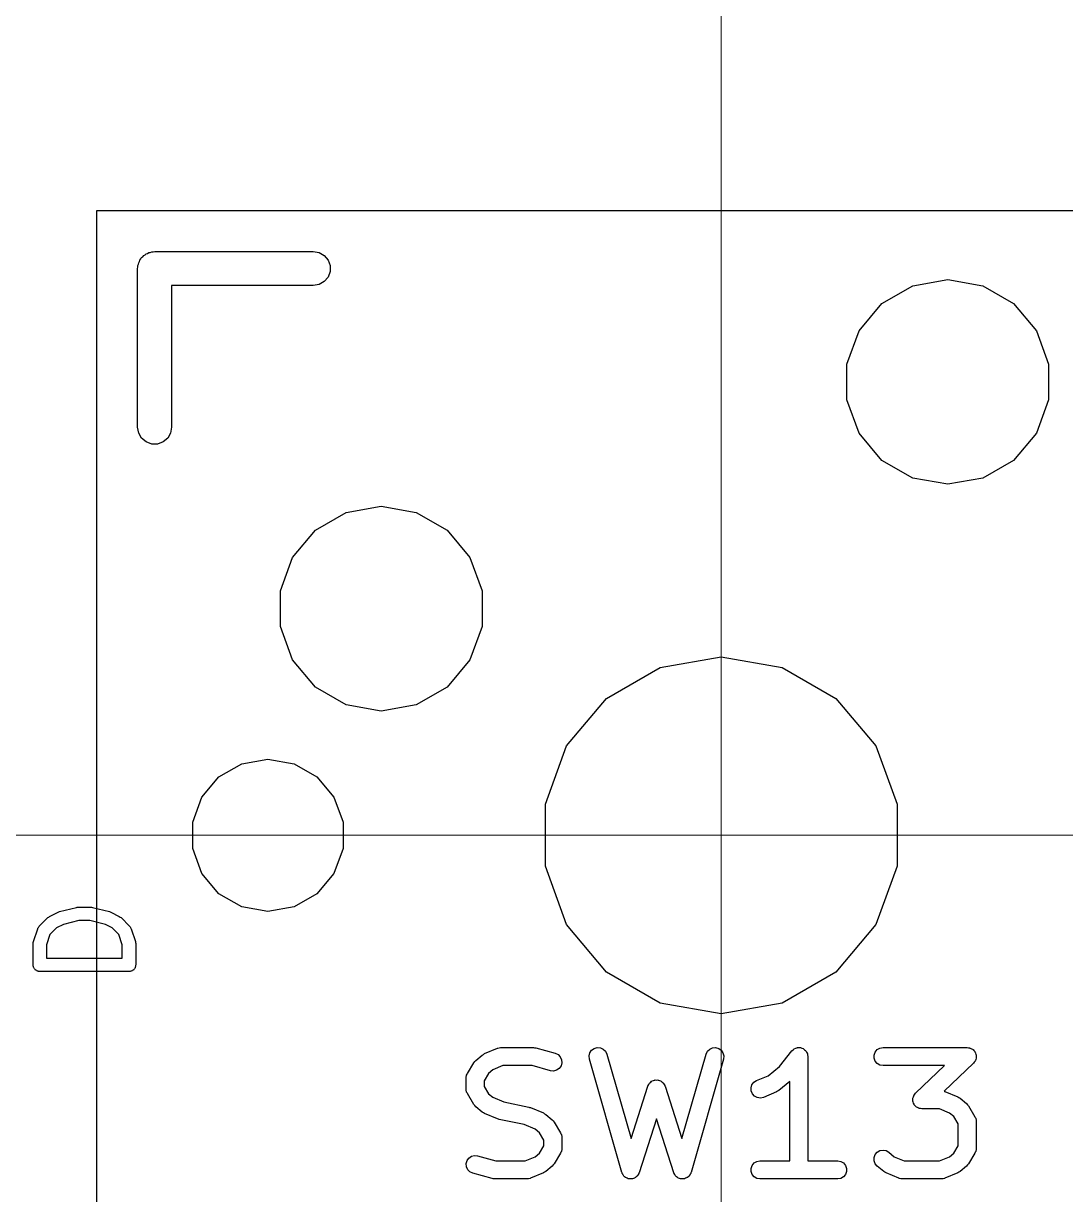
# Model space of a CAD drawing. Header units: millimetres. Extents: x 24 to 200, y 24 to 188.
# Drawn here: x 112.2 to 123.89, y 113.6 to 126.72 of the extents above; entities that cross this region are included whole.
import ezdxf

# ---------------------------------------------------------------- set-up
doc = ezdxf.new("R2010")
doc.units = ezdxf.units.MM
doc.layers.add('3_SwitchPlate', color=6, linetype='Continuous')
doc.layers.add('7_PCBサンプル', color=7, linetype='Continuous')
doc.layers.add('補助線', color=4, linetype='Continuous', lineweight=5, transparency=0.5)

# ---------------------------------------------------------------- blocks, each defined once
blk = doc.blocks.new('hhskb2-F.SilkS')
at = {"layer": '7_PCBサンプル'}
for p, q in [((100.601, -62.4681), (100.617, -62.4624)), ((100.617, -62.4624), (100.634, -62.4624)), ((100.634, -62.4624), (100.65, -62.4595)), ((100.65, -62.4595), (102.428, -62.4595)), ((102.428, -62.4595), (102.493, -62.471)), ((100.468, -62.6013), (100.471, -62.5848)), ((100.471, -62.5848), (100.479, -62.5704)), ((100.479, -62.5704), (100.485, -62.5547)), ((100.485, -62.5547), (100.496, -62.542)), ((100.496, -62.542), (100.504, -62.5275)), ((100.504, -62.5275), (100.517, -62.5168)), ((100.517, -62.5168), (100.528, -62.5041)), ((100.528, -62.5041), (100.542, -62.4957)), ((100.542, -62.4957), (100.555, -62.485)), ((100.555, -62.485), (100.57, -62.4793)), ((100.57, -62.4793), (100.585, -62.471)), ((100.585, -62.471), (100.601, -62.4681)), ((102.493, -62.471), (102.55, -62.5041)), ((102.55, -62.5041), (102.593, -62.5547)), ((102.593, -62.5547), (102.616, -62.6169)), ((100.459, -62.65), (100.462, -62.6336)), ((100.459, -64.428), (100.459, -62.65)), ((100.462, -62.6169), (100.468, -62.6013)), ((100.462, -62.6336), (100.462, -62.6169)), ((102.616, -62.6831), (102.593, -62.7452)), ((102.616, -62.6169), (102.616, -62.6831)), ((102.428, -62.8405), (100.84, -62.8405)), ((100.84, -62.8405), (100.84, -64.428)), ((102.493, -62.829), (102.428, -62.8405)), ((102.55, -62.7959), (102.493, -62.829)), ((102.593, -62.7452), (102.55, -62.7959)), ((108.802, -63.0411), (109.148, -62.8418)), ((109.148, -62.8418), (109.54, -62.7726)), ((109.54, -62.7726), (109.932, -62.8418)), ((109.932, -62.8418), (110.278, -63.0411)), ((108.546, -63.3463), (108.802, -63.0411)), ((110.278, -63.0411), (110.534, -63.3463)), ((108.41, -63.7208), (108.546, -63.3463)), ((110.534, -63.3463), (110.67, -63.7208)), ((108.41, -64.1192), (108.41, -63.7208)), ((110.67, -63.7208), (110.67, -64.1192)), ((108.546, -64.4937), (108.41, -64.1192)), ((110.67, -64.1192), (110.534, -64.4937)), ((100.471, -64.4932), (100.459, -64.428)), ((100.84, -64.428), (100.829, -64.4932)), ((100.504, -64.5505), (100.471, -64.4932)), ((100.555, -64.593), (100.504, -64.5505)), ((100.796, -64.5505), (100.745, -64.593)), ((100.829, -64.4932), (100.796, -64.5505)), ((108.802, -64.7989), (108.546, -64.4937)), ((110.534, -64.4937), (110.278, -64.7989)), ((100.617, -64.6156), (100.555, -64.593)), ((100.683, -64.6156), (100.617, -64.6156)), ((100.745, -64.593), (100.683, -64.6156)), ((109.148, -64.9982), (108.802, -64.7989)), ((110.278, -64.7989), (109.932, -64.9982)), ((109.54, -65.0674), (109.148, -64.9982)), ((109.932, -64.9982), (109.54, -65.0674)), ((102.798, -65.3818), (103.19, -65.3126)), ((103.19, -65.3126), (103.582, -65.3818)), ((102.452, -65.5811), (102.798, -65.3818)), ((103.582, -65.3818), (103.928, -65.5811)), ((102.196, -65.8863), (102.452, -65.5811)), ((103.928, -65.5811), (104.184, -65.8863)), ((102.06, -66.2608), (102.196, -65.8863)), ((104.184, -65.8863), (104.32, -66.2608)), ((102.06, -66.6592), (102.06, -66.2608)), ((104.32, -66.2608), (104.32, -66.6592)), ((102.196, -67.0337), (102.06, -66.6592)), ((104.32, -66.6592), (104.184, -67.0337)), ((102.452, -67.3389), (102.196, -67.0337)), ((104.184, -67.0337), (103.928, -67.3389)), ((106.315, -67.1192), (107, -66.9985)), ((107, -66.9985), (107.685, -67.1192)), ((105.713, -67.4667), (106.315, -67.1192)), ((107.685, -67.1192), (108.287, -67.4667)), ((102.798, -67.5382), (102.452, -67.3389)), ((103.928, -67.3389), (103.582, -67.5382)), ((103.19, -67.6074), (102.798, -67.5382)), ((103.582, -67.5382), (103.19, -67.6074)), ((105.267, -67.9992), (105.713, -67.4667)), ((108.287, -67.4667), (108.733, -67.9992)), ((105.029, -68.6524), (105.267, -67.9992)), ((108.733, -67.9992), (108.971, -68.6524)), ((101.371, -68.3457), (101.628, -68.1974)), ((101.628, -68.1974), (101.92, -68.1458)), ((101.92, -68.1458), (102.212, -68.1974)), ((102.212, -68.1974), (102.469, -68.3457)), ((101.18, -68.5729), (101.371, -68.3457)), ((102.469, -68.3457), (102.66, -68.5729)), ((101.079, -68.8517), (101.18, -68.5729)), ((102.66, -68.5729), (102.761, -68.8517)), ((105.029, -69.3476), (105.029, -68.6524)), ((108.971, -68.6524), (108.971, -69.3476)), ((101.079, -69.1483), (101.079, -68.8517)), ((102.761, -68.8517), (102.761, -69.1483)), ((101.18, -69.4271), (101.079, -69.1483)), ((102.761, -69.1483), (102.66, -69.4271)), ((105.267, -70.0008), (105.029, -69.3476)), ((108.971, -69.3476), (108.733, -70.0008)), ((101.371, -69.6543), (101.18, -69.4271)), ((102.66, -69.4271), (102.469, -69.6543)), ((101.628, -69.8026), (101.371, -69.6543)), ((102.469, -69.6543), (102.212, -69.8026)), ((101.92, -69.8541), (101.628, -69.8026)), ((102.212, -69.8026), (101.92, -69.8541)), ((105.713, -70.5332), (105.267, -70.0008)), ((108.733, -70.0008), (108.287, -70.5332)), ((106.315, -70.8808), (105.713, -70.5332)), ((108.287, -70.5332), (107.685, -70.8808)), ((107, -71.0015), (106.315, -70.8808)), ((107.685, -70.8808), (107, -71.0015)), ((104.348, -71.4462), (104.493, -71.3857)), ((104.493, -71.3857), (104.496, -71.3852)), ((104.496, -71.3852), (104.498, -71.3841)), ((104.498, -71.3841), (104.513, -71.3814)), ((104.513, -71.3814), (104.528, -71.378)), ((104.528, -71.378), (104.53, -71.3783)), ((104.53, -71.3783), (104.533, -71.3779)), ((104.533, -71.3779), (104.895, -71.3779)), ((104.895, -71.3779), (104.909, -71.3803)), ((104.909, -71.3803), (104.923, -71.3816)), ((104.923, -71.3816), (105.14, -71.4421)), ((105.577, -71.3882), (105.611, -71.3785)), ((105.611, -71.3785), (105.646, -71.381)), ((105.646, -71.381), (105.678, -71.3953)), ((106.871, -71.3953), (106.903, -71.381)), ((106.903, -71.381), (106.938, -71.3785)), ((106.938, -71.3785), (106.972, -71.3882)), ((107.82, -71.3915), (107.836, -71.3859)), ((107.836, -71.3859), (107.851, -71.3799)), ((107.851, -71.3799), (107.852, -71.3799)), ((107.852, -71.3799), (107.853, -71.3795)), ((107.853, -71.3795), (107.87, -71.3795)), ((107.87, -71.3795), (107.886, -71.3791)), ((107.886, -71.3791), (107.887, -71.3795)), ((107.887, -71.3795), (107.888, -71.3795)), ((107.888, -71.3795), (107.904, -71.3851)), ((107.904, -71.3851), (107.92, -71.3904)), ((108.749, -71.4017), (108.78, -71.3841)), ((108.78, -71.3841), (108.814, -71.3779)), ((108.814, -71.3779), (109.758, -71.3779)), ((109.758, -71.3779), (109.772, -71.3804)), ((109.772, -71.3804), (109.786, -71.3821)), ((109.786, -71.3821), (109.789, -71.3835)), ((109.789, -71.3835), (109.792, -71.3841)), ((109.792, -71.3841), (109.805, -71.3913)), ((104.25, -71.5224), (104.322, -71.4619)), ((104.322, -71.4619), (104.336, -71.4544)), ((104.336, -71.4544), (104.348, -71.4462)), ((105.14, -71.4421), (105.172, -71.4573)), ((105.172, -71.4573), (105.197, -71.4825)), ((105.197, -71.4825), (105.212, -71.5146)), ((105.212, -71.5146), (105.214, -71.5498)), ((105.52, -71.4723), (105.528, -71.4381)), ((105.523, -71.5074), (105.52, -71.4723)), ((105.886, -72.7774), (105.523, -71.5074)), ((105.528, -71.4381), (105.548, -71.4089)), ((105.548, -71.4089), (105.577, -71.3882)), ((105.678, -71.3953), (105.703, -71.4199)), ((105.703, -71.4199), (105.719, -71.4516)), ((105.719, -71.4516), (105.99, -72.399)), ((106.559, -72.399), (106.83, -71.4516)), ((107.025, -71.5074), (106.662, -72.7774)), ((106.83, -71.4516), (106.845, -71.4199)), ((106.845, -71.4199), (106.871, -71.3953)), ((106.972, -71.3882), (107, -71.4089)), ((107, -71.4089), (107.02, -71.4381)), ((107.02, -71.4381), (107.029, -71.4723)), ((107.029, -71.4723), (107.025, -71.5074)), ((107.653, -71.5895), (107.792, -71.4161)), ((107.792, -71.4153), (107.793, -71.4142)), ((107.792, -71.4161), (107.792, -71.4153)), ((107.793, -71.4142), (107.806, -71.4036)), ((107.806, -71.4036), (107.818, -71.3927)), ((107.818, -71.3927), (107.819, -71.3923)), ((107.819, -71.3923), (107.82, -71.3915)), ((107.92, -71.3904), (107.921, -71.3911)), ((107.921, -71.3911), (107.922, -71.3915)), ((107.922, -71.3915), (107.934, -71.4021)), ((107.934, -71.4021), (107.947, -71.4124)), ((107.947, -71.4124), (107.948, -71.4134)), ((107.948, -71.4134), (107.949, -71.4142)), ((107.949, -71.4142), (107.957, -71.4285)), ((107.957, -71.4285), (107.965, -71.4426)), ((107.965, -71.4426), (107.966, -71.4437)), ((107.966, -71.4437), (107.966, -71.4448)), ((107.966, -71.4448), (107.969, -71.461)), ((107.969, -71.461), (107.972, -71.4771)), ((107.972, -71.4771), (107.972, -71.4783)), ((107.972, -71.4783), (107.972, -71.4795)), ((107.972, -71.4795), (107.972, -72.6479)), ((108.714, -71.4619), (108.726, -71.4287)), ((108.714, -71.4972), (108.714, -71.4619)), ((108.726, -71.5303), (108.714, -71.4972)), ((108.726, -71.4287), (108.749, -71.4017)), ((109.805, -71.3913), (109.818, -71.3977)), ((109.818, -71.3977), (109.82, -71.4001)), ((109.82, -71.4001), (109.823, -71.4017)), ((109.823, -71.4017), (109.832, -71.4128)), ((109.832, -71.4128), (109.842, -71.4233)), ((109.842, -71.4233), (109.844, -71.4263)), ((109.844, -71.4263), (109.846, -71.4287)), ((109.846, -71.4287), (109.851, -71.4423)), ((109.853, -71.5108), (109.849, -71.5247)), ((109.851, -71.4423), (109.856, -71.4556)), ((109.858, -71.4972), (109.853, -71.5108)), ((109.856, -71.4556), (109.857, -71.4588)), ((109.857, -71.4588), (109.858, -71.4619)), ((109.858, -71.4619), (109.858, -71.4764)), ((109.858, -71.4764), (109.859, -71.4908)), ((109.859, -71.4908), (109.858, -71.4939)), ((109.858, -71.4939), (109.858, -71.4972)), ((104.155, -71.6692), (104.228, -71.5482)), ((104.228, -71.5482), (104.239, -71.5354)), ((104.239, -71.5354), (104.25, -71.5224)), ((104.441, -71.6279), (104.393, -71.6675)), ((104.553, -71.5811), (104.441, -71.6279)), ((104.882, -71.5811), (104.553, -71.5811)), ((105.086, -71.6379), (104.882, -71.5811)), ((105.121, -71.6413), (105.086, -71.6379)), ((105.155, -71.6325), (105.121, -71.6413)), ((105.184, -71.6125), (105.155, -71.6325)), ((105.205, -71.5838), (105.184, -71.6125)), ((105.214, -71.5498), (105.205, -71.5838)), ((107.527, -71.694), (107.653, -71.5895)), ((108.749, -71.5574), (108.726, -71.5303)), ((108.78, -71.575), (108.749, -71.5574)), ((108.814, -71.5811), (108.78, -71.575)), ((109.504, -71.5811), (108.814, -71.5811)), ((109.18, -71.8898), (109.504, -71.5811)), ((109.828, -71.5531), (109.498, -71.8671)), ((109.836, -71.5414), (109.828, -71.5531)), ((109.846, -71.5303), (109.836, -71.5414)), ((109.847, -71.5273), (109.846, -71.5303)), ((109.849, -71.5247), (109.847, -71.5273)), ((104.141, -71.7214), (104.142, -71.7118)), ((104.141, -71.8424), (104.141, -71.7214)), ((104.142, -71.7118), (104.143, -71.7021)), ((104.143, -71.7021), (104.145, -71.6946)), ((104.145, -71.6946), (104.147, -71.6867)), ((104.147, -71.6867), (104.152, -71.6782)), ((104.152, -71.6782), (104.155, -71.6692)), ((104.393, -71.6675), (104.344, -71.7496)), ((104.344, -71.7496), (104.344, -71.8142)), ((106.188, -71.7923), (106.194, -71.7802)), ((106.194, -71.7802), (106.197, -71.7775)), ((106.197, -71.7775), (106.199, -71.7741)), ((106.199, -71.7741), (106.21, -71.7657)), ((106.21, -71.7657), (106.22, -71.7565)), ((106.22, -71.7565), (106.224, -71.7549)), ((106.224, -71.7549), (106.227, -71.7525)), ((106.227, -71.7525), (106.24, -71.7483)), ((106.24, -71.7483), (106.253, -71.7431)), ((106.253, -71.7431), (106.257, -71.7429)), ((106.257, -71.7429), (106.261, -71.7417)), ((106.261, -71.7417), (106.274, -71.7422)), ((106.274, -71.7422), (106.288, -71.7417)), ((106.288, -71.7417), (106.292, -71.7429)), ((106.292, -71.7429), (106.296, -71.7431)), ((106.296, -71.7431), (106.309, -71.7483)), ((106.309, -71.7483), (106.322, -71.7525)), ((106.322, -71.7525), (106.325, -71.7549)), ((106.325, -71.7549), (106.329, -71.7565)), ((106.329, -71.7565), (106.339, -71.7657)), ((106.339, -71.7657), (106.349, -71.7741)), ((106.349, -71.7741), (106.352, -71.7775)), ((106.352, -71.7775), (106.355, -71.7802)), ((106.355, -71.7802), (106.361, -71.7923)), ((107.345, -71.7957), (107.367, -71.7676)), ((107.367, -71.7676), (107.396, -71.7486)), ((107.396, -71.7486), (107.527, -71.694)), ((107.769, -71.7569), (107.646, -71.86)), ((107.769, -72.6479), (107.769, -71.7569)), ((104.142, -71.852), (104.141, -71.8424)), ((104.143, -71.8617), (104.142, -71.852)), ((104.145, -71.8692), (104.143, -71.8617)), ((104.147, -71.8771), (104.145, -71.8692)), ((104.152, -71.8856), (104.147, -71.8771)), ((104.155, -71.8947), (104.152, -71.8856)), ((104.228, -72.0156), (104.155, -71.8947)), ((104.344, -71.8142), (104.393, -71.8963)), ((104.393, -71.8963), (104.441, -71.9359)), ((105.99, -72.399), (106.178, -71.8114)), ((106.178, -71.8114), (106.179, -71.8078)), ((106.179, -71.8078), (106.18, -71.8039)), ((106.18, -71.8039), (106.188, -71.7923)), ((106.361, -71.7923), (106.368, -71.8039)), ((106.368, -71.8039), (106.369, -71.8078)), ((106.369, -71.8078), (106.371, -71.8114)), ((106.371, -71.8114), (106.559, -72.399)), ((107.335, -71.8293), (107.345, -71.7957)), ((107.336, -71.8646), (107.335, -71.8293)), ((107.35, -71.8971), (107.336, -71.8646)), ((107.374, -71.9231), (107.35, -71.8971)), ((107.62, -71.8757), (107.475, -71.9362)), ((107.632, -71.8675), (107.62, -71.8757)), ((107.646, -71.86), (107.632, -71.8675)), ((109.161, -71.9156), (109.162, -71.9125)), ((109.162, -71.9125), (109.171, -71.9014)), ((109.171, -71.9014), (109.18, -71.8898)), ((109.498, -71.8671), (109.502, -71.8679)), ((109.502, -71.8679), (109.504, -71.869)), ((109.504, -71.869), (109.507, -71.8695)), ((109.507, -71.8695), (109.652, -71.93)), ((104.239, -72.0284), (104.228, -72.0156)), ((104.25, -72.0414), (104.239, -72.0284)), ((104.322, -72.1019), (104.25, -72.0414)), ((104.441, -71.9359), (104.563, -71.9868)), ((104.563, -71.9868), (104.844, -72.0453)), ((107.405, -71.9393), (107.374, -71.9231)), ((107.44, -71.9439), (107.405, -71.9393)), ((107.475, -71.9362), (107.44, -71.9439)), ((109.149, -71.952), (109.15, -71.9489)), ((109.15, -71.9665), (109.149, -71.952)), ((109.15, -71.9457), (109.155, -71.9321)), ((109.15, -71.9489), (109.15, -71.9457)), ((109.15, -71.981), (109.15, -71.9665)), ((109.151, -71.984), (109.15, -71.981)), ((109.151, -71.9872), (109.151, -71.984)), ((109.157, -72.0005), (109.151, -71.9872)), ((109.155, -71.9321), (109.159, -71.9182)), ((109.162, -72.0141), (109.157, -72.0005)), ((109.159, -71.9182), (109.161, -71.9156)), ((109.164, -72.0166), (109.162, -72.0141)), ((109.165, -72.0196), (109.164, -72.0166)), ((109.175, -72.0301), (109.165, -72.0196)), ((109.184, -72.0412), (109.175, -72.0301)), ((109.187, -72.0428), (109.184, -72.0412)), ((109.189, -72.0451), (109.187, -72.0428)), ((109.652, -71.93), (109.664, -71.9382)), ((109.664, -71.9382), (109.678, -71.9458)), ((109.678, -71.9458), (109.75, -72.0062)), ((109.75, -72.0062), (109.761, -72.0192)), ((109.761, -72.0192), (109.772, -72.032)), ((109.772, -72.032), (109.845, -72.153)), ((104.336, -72.1094), (104.322, -72.1019)), ((104.348, -72.1176), (104.336, -72.1094)), ((104.493, -72.1781), (104.348, -72.1176)), ((104.844, -72.0453), (104.853, -72.0489)), ((104.853, -72.0489), (104.862, -72.051)), ((104.862, -72.051), (105.007, -72.1115)), ((105.007, -72.1115), (105.02, -72.1196)), ((105.02, -72.1196), (105.033, -72.1272)), ((105.033, -72.1272), (105.106, -72.1877)), ((109.202, -72.0516), (109.189, -72.0451)), ((109.215, -72.0588), (109.202, -72.0516)), ((109.218, -72.0594), (109.215, -72.0588)), ((109.221, -72.0608), (109.218, -72.0594)), ((109.235, -72.0624), (109.221, -72.0608)), ((109.25, -72.0649), (109.235, -72.0624)), ((109.447, -72.0649), (109.25, -72.0649)), ((109.559, -72.1117), (109.447, -72.0649)), ((109.607, -72.1513), (109.559, -72.1117)), ((109.656, -72.2334), (109.607, -72.1513)), ((109.845, -72.153), (109.848, -72.1621)), ((109.848, -72.1621), (109.853, -72.1705)), ((109.853, -72.1705), (109.855, -72.1784)), ((104.503, -72.1802), (104.493, -72.1781)), ((104.512, -72.1838), (104.503, -72.1802)), ((104.793, -72.2423), (104.512, -72.1838)), ((104.915, -72.2931), (104.793, -72.2423)), ((104.962, -72.3327), (104.915, -72.2931)), ((105.106, -72.1877), (105.117, -72.2006)), ((105.117, -72.2006), (105.128, -72.2134)), ((105.128, -72.2134), (105.2, -72.3344)), ((106.274, -72.1757), (106.081, -72.7805)), ((106.468, -72.7805), (106.274, -72.1757)), ((109.656, -72.4795), (109.656, -72.2334)), ((109.855, -72.1784), (109.857, -72.1859)), ((109.857, -72.1859), (109.858, -72.1956)), ((109.858, -72.1956), (109.859, -72.2052)), ((109.859, -72.2052), (109.859, -72.5076)), ((105.012, -72.4148), (104.962, -72.3327)), ((105.012, -72.4795), (105.012, -72.4148)), ((105.2, -72.3344), (105.204, -72.3435)), ((105.204, -72.3435), (105.209, -72.3519)), ((105.209, -72.3519), (105.21, -72.3598)), ((105.21, -72.3598), (105.213, -72.3673)), ((105.213, -72.3673), (105.213, -72.3771)), ((105.213, -72.3771), (105.215, -72.3867)), ((105.215, -72.3867), (105.215, -72.5076)), ((104.915, -72.6012), (104.962, -72.5615)), ((104.962, -72.5615), (105.012, -72.4795)), ((105.2, -72.5599), (105.128, -72.6808)), ((105.204, -72.5508), (105.2, -72.5599)), ((105.209, -72.5424), (105.204, -72.5508)), ((105.21, -72.5344), (105.209, -72.5424)), ((105.213, -72.5269), (105.21, -72.5344)), ((105.215, -72.5076), (105.213, -72.5172)), ((105.213, -72.5172), (105.213, -72.5269)), ((108.726, -72.5781), (108.749, -72.551)), ((108.749, -72.551), (108.779, -72.5332)), ((108.779, -72.5332), (108.814, -72.527)), ((108.814, -72.527), (108.849, -72.533)), ((108.849, -72.533), (108.879, -72.5505)), ((108.879, -72.5505), (108.94, -72.6012)), ((109.559, -72.6012), (109.607, -72.5615)), ((109.607, -72.5615), (109.656, -72.4795)), ((109.845, -72.5599), (109.772, -72.6808)), ((109.848, -72.5508), (109.845, -72.5599)), ((109.853, -72.5424), (109.848, -72.5508)), ((109.855, -72.5344), (109.853, -72.5424)), ((109.857, -72.5269), (109.855, -72.5344)), ((109.858, -72.5172), (109.857, -72.5269)), ((109.859, -72.5076), (109.858, -72.5172)), ((104.141, -72.6793), (104.151, -72.6453)), ((104.144, -72.7144), (104.141, -72.6793)), ((104.151, -72.6453), (104.171, -72.6166)), ((104.171, -72.6166), (104.2, -72.5966)), ((104.2, -72.5966), (104.234, -72.5878)), ((104.234, -72.5878), (104.269, -72.5912)), ((104.269, -72.5912), (104.474, -72.6479)), ((104.474, -72.6479), (104.803, -72.6479)), ((104.803, -72.6479), (104.915, -72.6012)), ((105.117, -72.6937), (105.106, -72.7066)), ((105.128, -72.6808), (105.117, -72.6937)), ((107.335, -72.7319), (107.347, -72.6987)), ((107.347, -72.6987), (107.37, -72.6717)), ((107.37, -72.6717), (107.401, -72.6541)), ((107.401, -72.6541), (107.435, -72.6479)), ((107.435, -72.6479), (107.769, -72.6479)), ((107.972, -72.6479), (108.306, -72.6479)), ((108.306, -72.6479), (108.341, -72.6541)), ((108.341, -72.6541), (108.372, -72.6717)), ((108.372, -72.6717), (108.394, -72.6987)), ((108.394, -72.6987), (108.406, -72.7319)), ((108.714, -72.6113), (108.726, -72.5781)), ((108.714, -72.6466), (108.714, -72.6113)), ((108.726, -72.6797), (108.714, -72.6466)), ((108.749, -72.7066), (108.726, -72.6797)), ((108.94, -72.6012), (109.052, -72.6479)), ((109.052, -72.6479), (109.447, -72.6479)), ((109.447, -72.6479), (109.559, -72.6012)), ((109.761, -72.6937), (109.75, -72.7066)), ((109.772, -72.6808), (109.761, -72.6937)), ((104.159, -72.7466), (104.144, -72.7144)), ((104.183, -72.7717), (104.159, -72.7466)), ((104.215, -72.7869), (104.183, -72.7717)), ((104.433, -72.8474), (104.215, -72.7869)), ((105.007, -72.7828), (104.862, -72.8433)), ((105.02, -72.7746), (105.007, -72.7828)), ((105.033, -72.7671), (105.02, -72.7746)), ((105.106, -72.7066), (105.033, -72.7671)), ((105.889, -72.7825), (105.886, -72.7774)), ((105.89, -72.788), (105.889, -72.7825)), ((105.896, -72.7983), (105.89, -72.788)), ((105.902, -72.8092), (105.896, -72.7983)), ((105.906, -72.8131), (105.902, -72.8092)), ((105.909, -72.8178), (105.906, -72.8131)), ((105.918, -72.8253), (105.909, -72.8178)), ((105.927, -72.8337), (105.918, -72.8253)), ((106.047, -72.8273), (106.038, -72.8354)), ((106.057, -72.8202), (106.047, -72.8273)), ((106.06, -72.8155), (106.057, -72.8202)), ((106.064, -72.8117), (106.06, -72.8155)), ((106.07, -72.801), (106.064, -72.8117)), ((106.077, -72.7909), (106.07, -72.801)), ((106.078, -72.7855), (106.077, -72.7909)), ((106.081, -72.7805), (106.078, -72.7855)), ((106.47, -72.7855), (106.468, -72.7805)), ((106.472, -72.7909), (106.47, -72.7855)), ((106.479, -72.801), (106.472, -72.7909)), ((106.484, -72.8117), (106.479, -72.801)), ((106.488, -72.8155), (106.484, -72.8117)), ((106.492, -72.8202), (106.488, -72.8155)), ((106.501, -72.8273), (106.492, -72.8202)), ((106.51, -72.8354), (106.501, -72.8273)), ((106.63, -72.8253), (106.621, -72.8337)), ((106.64, -72.8178), (106.63, -72.8253)), ((106.643, -72.8131), (106.64, -72.8178)), ((106.647, -72.8092), (106.643, -72.8131)), ((106.652, -72.7983), (106.647, -72.8092)), ((106.659, -72.788), (106.652, -72.7983)), ((106.66, -72.7825), (106.659, -72.788)), ((106.662, -72.7774), (106.66, -72.7825)), ((107.335, -72.7672), (107.335, -72.7319)), ((107.347, -72.8003), (107.335, -72.7672)), ((107.37, -72.8274), (107.347, -72.8003)), ((107.401, -72.845), (107.37, -72.8274)), ((108.372, -72.8274), (108.341, -72.845)), ((108.394, -72.8003), (108.372, -72.8274)), ((108.406, -72.7672), (108.394, -72.8003)), ((108.406, -72.7319), (108.406, -72.7672)), ((108.822, -72.7671), (108.749, -72.7066)), ((108.835, -72.7746), (108.822, -72.7671)), ((108.848, -72.7828), (108.835, -72.7746)), ((108.993, -72.8433), (108.848, -72.7828)), ((109.652, -72.7828), (109.507, -72.8433)), ((109.664, -72.7746), (109.652, -72.7828)), ((109.678, -72.7671), (109.664, -72.7746)), ((109.75, -72.7066), (109.678, -72.7671)), ((104.446, -72.8487), (104.433, -72.8474)), ((104.46, -72.8511), (104.446, -72.8487)), ((104.823, -72.8511), (104.46, -72.8511)), ((104.825, -72.8507), (104.823, -72.8511)), ((104.828, -72.851), (104.825, -72.8507)), ((104.842, -72.8477), (104.828, -72.851)), ((104.858, -72.845), (104.842, -72.8477)), ((104.86, -72.8438), (104.858, -72.845)), ((104.862, -72.8433), (104.86, -72.8438)), ((105.932, -72.836), (105.927, -72.8337)), ((105.937, -72.8394), (105.932, -72.836)), ((105.948, -72.8431), (105.937, -72.8394)), ((105.959, -72.8481), (105.948, -72.8431)), ((105.965, -72.8485), (105.959, -72.8481)), ((105.97, -72.8502), (105.965, -72.8485)), ((105.982, -72.8497), (105.97, -72.8502)), ((105.995, -72.8506), (105.982, -72.8497)), ((106, -72.849), (105.995, -72.8506)), ((106.006, -72.8488), (106, -72.849)), ((106.017, -72.8442), (106.006, -72.8488)), ((106.028, -72.8409), (106.017, -72.8442)), ((106.033, -72.8376), (106.028, -72.8409)), ((106.038, -72.8354), (106.033, -72.8376)), ((106.516, -72.8376), (106.51, -72.8354)), ((106.52, -72.8409), (106.516, -72.8376)), ((106.532, -72.8442), (106.52, -72.8409)), ((106.543, -72.8488), (106.532, -72.8442)), ((106.549, -72.849), (106.543, -72.8488)), ((106.554, -72.8506), (106.549, -72.849)), ((106.566, -72.8497), (106.554, -72.8506)), ((106.578, -72.8502), (106.566, -72.8497)), ((106.584, -72.8485), (106.578, -72.8502)), ((106.589, -72.8481), (106.584, -72.8485)), ((106.6, -72.8431), (106.589, -72.8481)), ((106.612, -72.8394), (106.6, -72.8431)), ((106.616, -72.836), (106.612, -72.8394)), ((106.621, -72.8337), (106.616, -72.836)), ((107.435, -72.8511), (107.401, -72.845)), ((108.306, -72.8511), (107.435, -72.8511)), ((108.341, -72.845), (108.306, -72.8511)), ((108.995, -72.8438), (108.993, -72.8433)), ((108.997, -72.845), (108.995, -72.8438)), ((109.012, -72.8477), (108.997, -72.845)), ((109.027, -72.851), (109.012, -72.8477)), ((109.03, -72.8507), (109.027, -72.851)), ((109.032, -72.8511), (109.03, -72.8507)), ((109.467, -72.8511), (109.032, -72.8511)), ((109.47, -72.8507), (109.467, -72.8511)), ((109.472, -72.851), (109.47, -72.8507)), ((109.487, -72.8477), (109.472, -72.851)), ((109.502, -72.845), (109.487, -72.8477)), ((109.504, -72.8438), (109.502, -72.845)), ((109.507, -72.8433), (109.504, -72.8438))]:
    blk.add_line(p, q, dxfattribs=at)
blk = doc.blocks.new('hhskb2-F.Fab')
at = {"layer": '7_PCBサンプル'}
for p, q in [((99.5823, -69.8553), (99.7728, -69.8077)), ((99.7728, -69.8077), (99.7819, -69.8071)), ((99.7819, -69.8071), (99.791, -69.8055)), ((99.791, -69.8055), (99.9338, -69.8055)), ((99.9338, -69.8055), (99.9428, -69.8071)), ((99.9428, -69.8071), (99.952, -69.8077)), ((99.952, -69.8077), (100.142, -69.8553)), ((99.357, -70.0179), (99.4522, -69.9227)), ((99.4522, -69.9227), (99.462, -69.9158)), ((99.462, -69.9158), (99.4717, -69.9086)), ((99.4717, -69.9086), (99.5669, -69.861)), ((99.5669, -69.861), (99.5748, -69.8587)), ((99.5748, -69.8587), (99.5823, -69.8553)), ((100.142, -69.8553), (100.15, -69.8587)), ((100.15, -69.8587), (100.158, -69.861)), ((100.158, -69.861), (100.253, -69.9086)), ((100.253, -69.9086), (100.263, -69.9158)), ((100.263, -69.9158), (100.273, -69.9227)), ((100.273, -69.9227), (100.368, -70.0179)), ((99.2912, -70.1901), (99.3388, -70.0472)), ((99.3388, -70.0472), (99.3409, -70.0434)), ((99.3409, -70.0434), (99.342, -70.0393)), ((99.342, -70.0393), (99.3471, -70.0321)), ((99.3471, -70.0321), (99.3513, -70.0243)), ((99.3513, -70.0243), (99.3545, -70.0215)), ((99.3545, -70.0215), (99.357, -70.0179)), ((99.5497, -70.0374), (99.4756, -70.1115)), ((99.6267, -69.9989), (99.5497, -70.0374)), ((99.8002, -69.9555), (99.6267, -69.9989)), ((99.9246, -69.9555), (99.8002, -69.9555)), ((100.098, -69.9989), (99.9246, -69.9555)), ((100.175, -70.0374), (100.098, -69.9989)), ((100.249, -70.1115), (100.175, -70.0374)), ((100.368, -70.0179), (100.37, -70.0215)), ((100.37, -70.0215), (100.374, -70.0243)), ((100.374, -70.0243), (100.378, -70.0321)), ((100.378, -70.0321), (100.383, -70.0393)), ((100.383, -70.0393), (100.384, -70.0434)), ((100.384, -70.0434), (100.386, -70.0472)), ((100.386, -70.0472), (100.434, -70.1901)), ((99.2874, -70.2138), (99.2895, -70.202)), ((99.2895, -70.202), (99.2912, -70.1901)), ((99.4756, -70.1115), (99.4374, -70.226)), ((100.287, -70.226), (100.249, -70.1115)), ((100.434, -70.1901), (100.435, -70.202)), ((100.435, -70.202), (100.437, -70.2138)), ((99.2874, -70.4519), (99.2874, -70.2138)), ((99.4374, -70.226), (99.4374, -70.3769)), ((100.287, -70.3769), (100.287, -70.226)), ((100.437, -70.2138), (100.437, -70.4519)), ((99.2885, -70.4584), (99.2874, -70.4519)), ((99.2885, -70.4649), (99.2885, -70.4584)), ((99.2908, -70.4711), (99.2885, -70.4649)), ((99.4374, -70.3769), (100.287, -70.3769)), ((100.436, -70.4649), (100.434, -70.4711)), ((100.437, -70.4519), (100.436, -70.4584)), ((100.436, -70.4584), (100.436, -70.4649)), ((99.2919, -70.4776), (99.2908, -70.4711)), ((99.2952, -70.4832), (99.2919, -70.4776)), ((99.2974, -70.4894), (99.2952, -70.4832)), ((99.3016, -70.4944), (99.2974, -70.4894)), ((99.3049, -70.5001), (99.3016, -70.4944)), ((99.31, -70.5043), (99.3049, -70.5001)), ((99.3142, -70.5094), (99.31, -70.5043)), ((99.3199, -70.5126), (99.3142, -70.5094)), ((99.3249, -70.5169), (99.3199, -70.5126)), ((99.331, -70.5191), (99.3249, -70.5169)), ((99.3367, -70.5224), (99.331, -70.5191)), ((99.3432, -70.5235), (99.3367, -70.5224)), ((99.3494, -70.5258), (99.3432, -70.5235)), ((99.3559, -70.5258), (99.3494, -70.5258)), ((99.3624, -70.5269), (99.3559, -70.5258)), ((100.362, -70.5269), (99.3624, -70.5269)), ((100.369, -70.5258), (100.362, -70.5269)), ((100.375, -70.5258), (100.369, -70.5258)), ((100.382, -70.5235), (100.375, -70.5258)), ((100.388, -70.5224), (100.382, -70.5235)), ((100.394, -70.5191), (100.388, -70.5224)), ((100.4, -70.5169), (100.394, -70.5191)), ((100.405, -70.5126), (100.4, -70.5169)), ((100.411, -70.5094), (100.405, -70.5126)), ((100.415, -70.5043), (100.411, -70.5094)), ((100.42, -70.5001), (100.415, -70.5043)), ((100.423, -70.4944), (100.42, -70.5001)), ((100.427, -70.4894), (100.423, -70.4944)), ((100.43, -70.4832), (100.427, -70.4894)), ((100.433, -70.4776), (100.43, -70.4832)), ((100.434, -70.4711), (100.433, -70.4776))]:
    blk.add_line(p, q, dxfattribs=at)

msp = doc.modelspace()

# ---------------------------------------------------------------- linework, layer by layer
at = {"layer": '3_SwitchPlate'}
msp.add_lwpolyline([(113.025, 110.625), (113.025, 124.625), (127.025, 124.625), (127.025, 110.625)], close=True, dxfattribs=at)
at = {"layer": '補助線'}
for p, q in [((120.025, 171.2), (120.025, 69.882)), ((45.855, 117.625), (185.21, 117.625))]:
    msp.add_line(p, q, dxfattribs=at)

# ---------------------------------------------------------------- block references
for name in ['hhskb2-F.SilkS', 'hhskb2-F.Fab']:
    msp.add_blockref(name, (13.025, 186.625))

doc.saveas('drawing.dxf')
